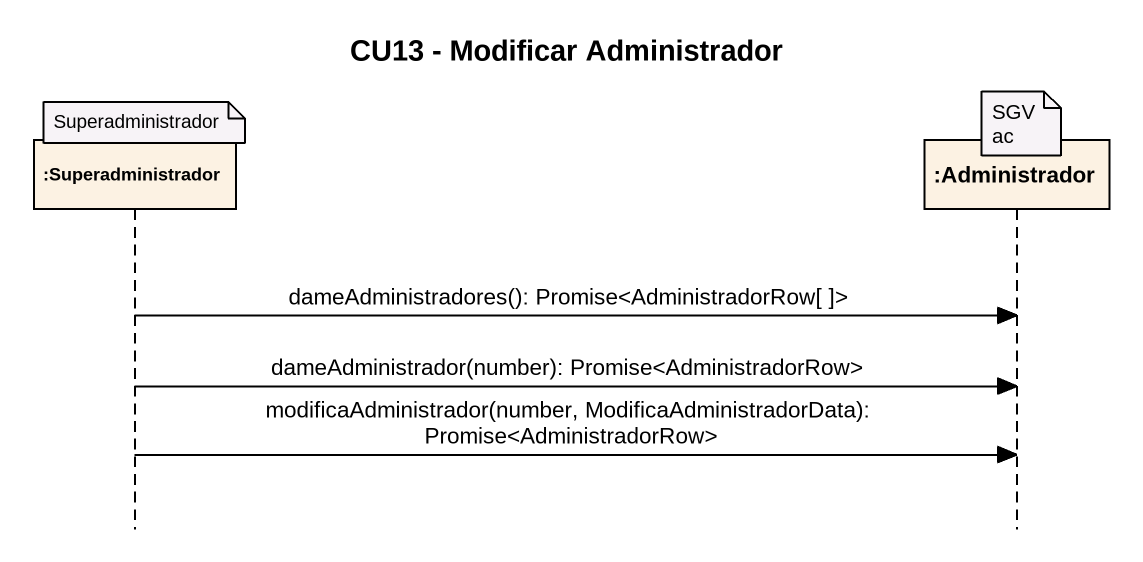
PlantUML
@startuml
title CU13 - Modificar Administrador
hide footbox
participant ":Superadministrador" as Superadministrador
participant ":Administrador" as Administrador

note over Superadministrador : Superadministrador
note over Administrador : SGVac
Superadministrador -> Administrador : dameAdministradores(): Promise<AdministradorRow[ ]>
Superadministrador -> Administrador : dameAdministrador(number): Promise<AdministradorRow>
Superadministrador -> Administrador : modificaAdministrador(number, ModificaAdministradorData): Promise<AdministradorRow>
@enduml
